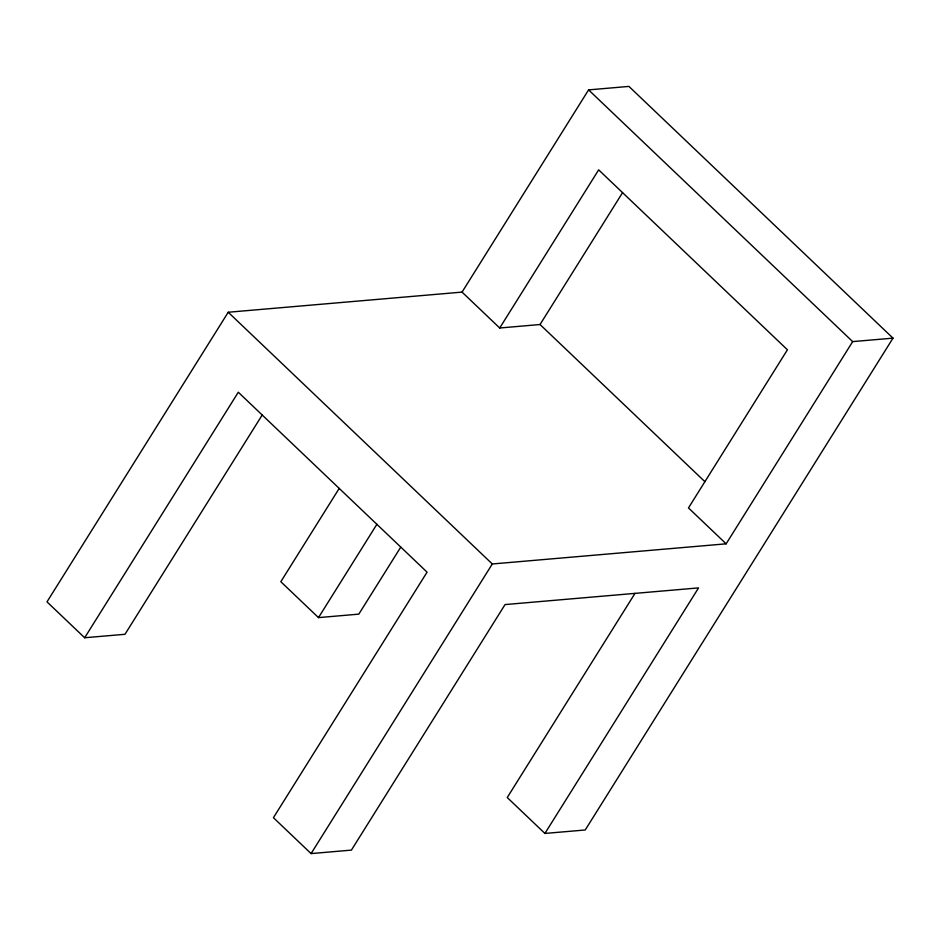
<?xml version="1.0" encoding="UTF-8"?>
<svg xmlns="http://www.w3.org/2000/svg" width="940" height="940" viewBox="0 0 940 940"><rect width="100%" height="100%" fill="white"/><g stroke="black" fill="none" stroke-linecap="round" stroke-linejoin="round"><path stroke-width="1.41" d="M704.906 481.68L540.042 324.523L499.716 328.001L462.057 292.105L228.22 312.245L47 601.859L84.659 637.755L124.985 634.289L262.201 415.01M84.659 637.755L238.302 392.227L427.065 572.154L273.423 817.694L311.081 853.591L351.407 850.113L505.05 604.573L698.549 587.899L544.918 833.439L507.248 797.543L635.005 593.375M339.211 488.412L280.825 581.719L318.495 617.615L358.822 614.137L400.781 547.092M462.057 292.105L588.593 89.888L628.919 86.41L893 338.142L585.244 829.973L544.918 833.439M318.495 617.615L376.87 524.309M499.716 328.001L598.663 169.858L787.426 349.786L688.48 507.929L726.138 543.825L852.674 341.608L893 338.142M540.042 324.523L622.562 192.641M311.081 853.591L492.302 563.976L726.138 543.825M588.593 89.888L852.674 341.608M228.22 312.245L492.302 563.976"/></g></svg>
